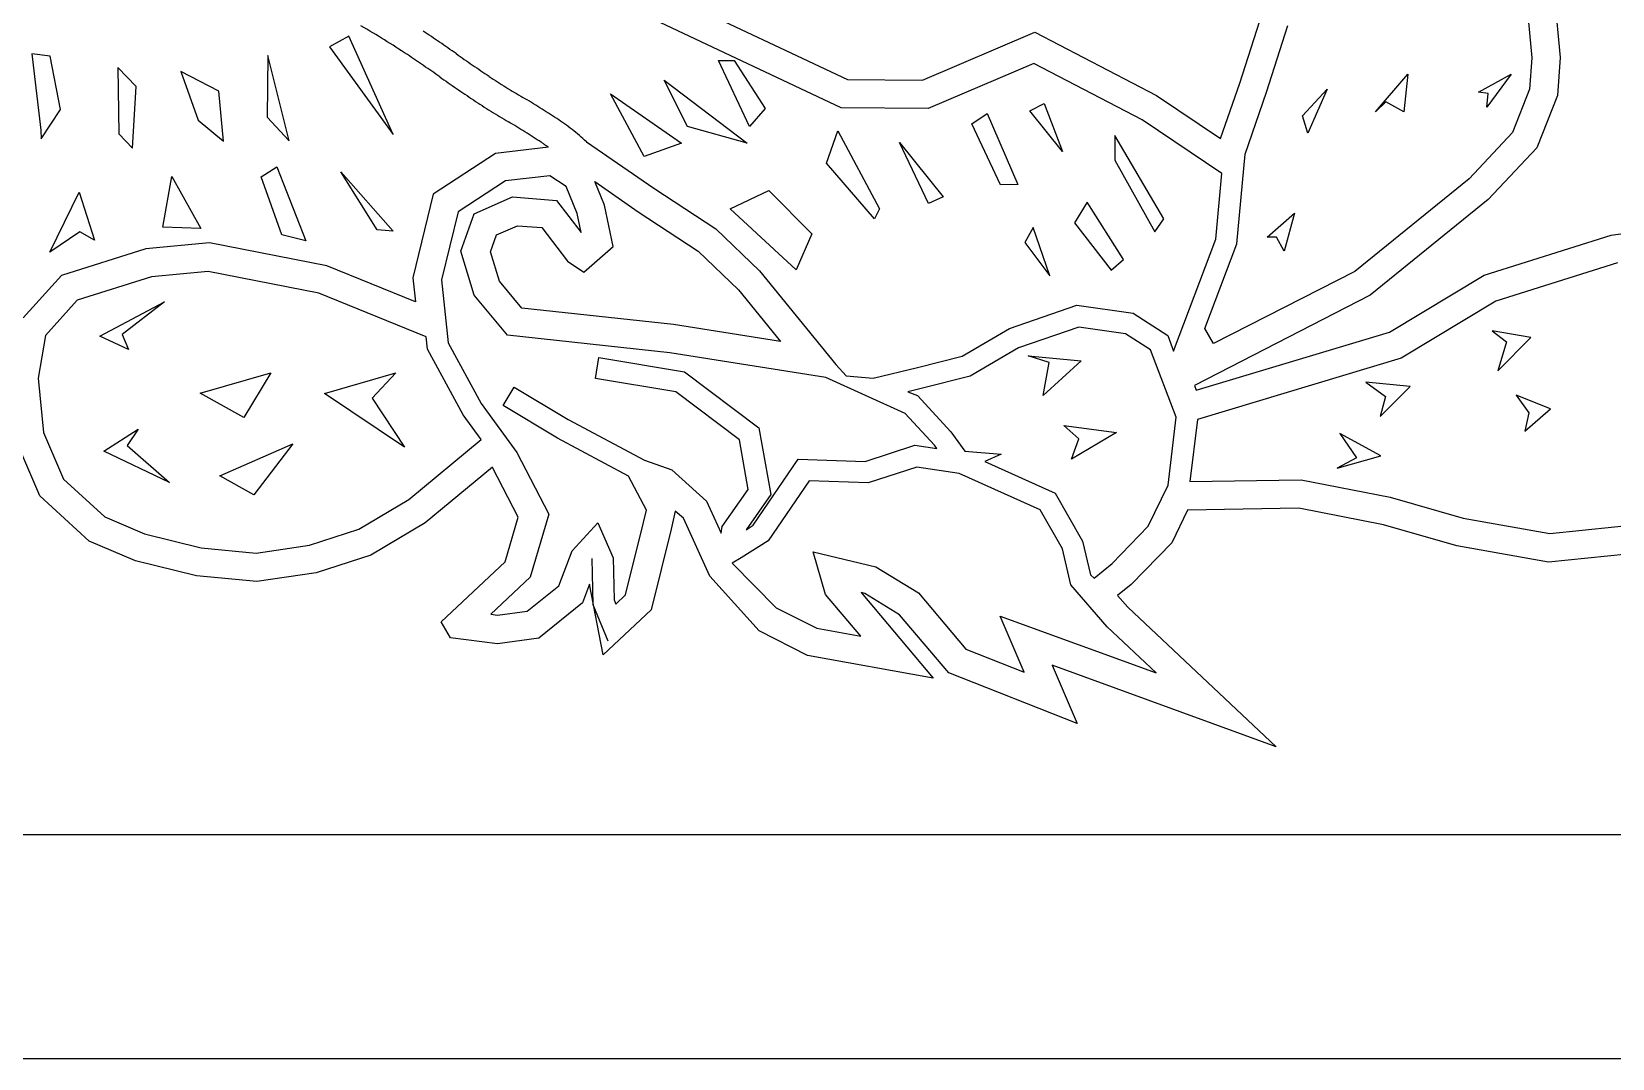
# Model space of a CAD drawing. Header units: millimetres. Extents: x -90 to 45, y 1085 to 1175.
# Drawn here: x 26.769 to 29.261, y 1152.236 to 1153.853 of the extents above; entities that cross this region are included whole.
import ezdxf

# ---------------------------------------------------------------- set-up
doc = ezdxf.new("R2010")
doc.units = ezdxf.units.MM
doc.linetypes.add('ACAD_ISO04W100', pattern=[30, 24, -3, 0, -3])
doc.layers.add('CUADRO DE DATOS', color=254, linetype='Continuous')
doc.layers.add('Eje', color=30, linetype='ACAD_ISO04W100')

msp = doc.modelspace()

# ---------------------------------------------------------------- linework, layer by layer
at = {"layer": 'CUADRO DE DATOS'}
for p, q in [((25.9737, 1152.5889), (30.2251, 1152.5889)), ((25.7973, 1152.236), (30.4015, 1152.236))]:
    msp.add_line(p, q, dxfattribs=at)
at = {"layer": 'Eje'}
for p, q in [((27.7374, 1153.9276), (28.0552, 1153.7779)), ((29.1693, 1153.9096), (29.1785, 1153.8126)), ((28.0451, 1153.7332), (27.7141, 1153.8892)), ((28.6732, 1153.7721), (28.7089, 1153.8837)), ((29.1262, 1153.8907), (29.1336, 1153.8122)), ((28.173, 1153.777), (28.3504, 1153.8524)), ((28.3504, 1153.8524), (28.5421, 1153.7528)), ((28.7156, 1153.7579), (28.7492, 1153.8629)), ((27.2689, 1153.8461), (27.2383, 1153.8292)), ((27.2383, 1153.8292), (27.3389, 1153.6913)), ((27.3389, 1153.6913), (27.2689, 1153.8461)), ((26.7981, 1153.8149), (26.7692, 1153.8184)), ((26.7692, 1153.8184), (26.7833, 1153.6983)), ((26.8145, 1153.7308), (26.7981, 1153.8149)), ((27.1416, 1153.8157), (27.1401, 1153.7184)), ((27.175, 1153.6813), (27.1416, 1153.8157)), ((27.8516, 1153.8079), (27.8762, 1153.808)), ((27.9005, 1153.7041), (27.8516, 1153.8079)), ((27.8762, 1153.808), (27.925, 1153.7324)), ((28.3485, 1153.803), (28.182, 1153.7322)), ((28.5193, 1153.7143), (28.3485, 1153.803)), ((29.1336, 1153.8122), (29.1298, 1153.7629)), ((29.1785, 1153.8126), (29.1739, 1153.7528)), ((26.9339, 1153.7672), (26.905, 1153.7971)), ((26.905, 1153.7971), (26.9065, 1153.6926)), ((27.0643, 1153.7597), (27.0041, 1153.7908)), ((27.0041, 1153.7908), (27.0314, 1153.714)), ((27.8026, 1153.7039), (27.7658, 1153.777)), ((27.7658, 1153.777), (27.897, 1153.6779)), ((28.0552, 1153.7779), (28.173, 1153.777)), ((28.8873, 1153.727), (28.9382, 1153.7866)), ((28.9382, 1153.7866), (28.9317, 1153.7271)), ((29.0494, 1153.758), (29.1009, 1153.7864)), ((29.1009, 1153.7864), (29.0626, 1153.7346)), ((26.9282, 1153.6699), (26.9339, 1153.7672)), ((27.0717, 1153.681), (27.0643, 1153.7597)), ((27.7346, 1153.6566), (27.6817, 1153.7552)), ((27.6817, 1153.7552), (27.7931, 1153.6779)), ((28.5421, 1153.7528), (28.643, 1153.6851)), ((28.643, 1153.6851), (28.6732, 1153.7721)), ((28.6817, 1153.6602), (28.7156, 1153.7579)), ((28.772, 1153.7207), (28.8109, 1153.7628)), ((28.8109, 1153.7628), (28.7804, 1153.6937)), ((29.065, 1153.7562), (29.0494, 1153.758)), ((29.0626, 1153.7346), (29.065, 1153.7562)), ((29.1298, 1153.7629), (29.1032, 1153.6944)), ((29.1739, 1153.7528), (29.1417, 1153.6701)), ((26.784, 1153.6845), (26.8145, 1153.7308)), ((27.925, 1153.7324), (27.9005, 1153.7041)), ((28.182, 1153.7322), (28.0451, 1153.7332)), ((28.3425, 1153.7286), (28.3647, 1153.7401)), ((28.3937, 1153.6645), (28.3425, 1153.7286)), ((28.3647, 1153.7401), (28.3937, 1153.6645)), ((28.9034, 1153.7426), (28.8873, 1153.727)), ((28.9317, 1153.7271), (28.9034, 1153.7426)), ((27.0314, 1153.714), (27.0717, 1153.681)), ((27.1401, 1153.7184), (27.175, 1153.6813)), ((27.897, 1153.6779), (27.8026, 1153.7039)), ((28.2512, 1153.708), (28.2752, 1153.7243)), ((28.2959, 1153.612), (28.2512, 1153.708)), ((28.2752, 1153.7243), (28.3236, 1153.6127)), ((28.6451, 1153.6298), (28.5193, 1153.7143)), ((28.7804, 1153.6937), (28.772, 1153.7207)), ((26.7833, 1153.6983), (26.784, 1153.6845)), ((26.9065, 1153.6926), (26.9282, 1153.6699)), ((27.6435, 1153.6798), (27.7497, 1153.6068)), ((27.7931, 1153.6779), (27.7346, 1153.6566)), ((28.022, 1153.6461), (28.0399, 1153.6972)), ((28.0399, 1153.6972), (28.1056, 1153.5743)), ((28.1825, 1153.5829), (28.1372, 1153.6789)), ((28.1372, 1153.6789), (28.2059, 1153.5931)), ((28.4765, 1153.6899), (28.4766, 1153.6509)), ((28.5537, 1153.5586), (28.4765, 1153.6899)), ((29.1032, 1153.6944), (29.0346, 1153.6217)), ((27.5004, 1153.6616), (27.4019, 1153.5973)), ((27.5837, 1153.6713), (27.5004, 1153.6616)), ((28.4766, 1153.6509), (28.5394, 1153.5381)), ((28.6684, 1153.5191), (28.6817, 1153.6602)), ((29.1417, 1153.6701), (29.065, 1153.5888)), ((26.976, 1153.5454), (26.9899, 1153.6253)), ((26.9899, 1153.6253), (27.036, 1153.5434)), ((27.1307, 1153.6247), (27.1553, 1153.6404)), ((27.1553, 1153.6404), (27.2012, 1153.524)), ((27.3135, 1153.5411), (27.2562, 1153.6328)), ((27.2562, 1153.6328), (27.3387, 1153.5393)), ((27.5857, 1153.6265), (27.516, 1153.6184)), ((27.6118, 1153.6095), (27.5857, 1153.6265)), ((28.0973, 1153.5586), (28.022, 1153.6461)), ((28.6355, 1153.5267), (28.6451, 1153.6298)), ((26.7977, 1153.5061), (26.8442, 1153.6006)), ((26.8442, 1153.6006), (26.8679, 1153.525)), ((27.1633, 1153.5335), (27.1307, 1153.6247)), ((27.516, 1153.6184), (27.4412, 1153.5696)), ((27.6291, 1153.5667), (27.6118, 1153.6095)), ((27.6569, 1153.6173), (27.7252, 1153.5694)), ((27.672, 1153.5798), (27.6569, 1153.6173)), ((27.7497, 1153.6068), (27.8477, 1153.5428)), ((27.8703, 1153.5741), (27.9308, 1153.6033)), ((27.9308, 1153.6033), (27.9988, 1153.535)), ((28.3236, 1153.6127), (28.2959, 1153.612)), ((29.0346, 1153.6217), (28.8544, 1153.4758)), ((27.4019, 1153.5973), (27.3701, 1153.4655)), ((27.4664, 1153.5662), (27.527, 1153.5932)), ((27.527, 1153.5932), (27.5965, 1153.5876)), ((27.5965, 1153.5876), (27.6354, 1153.537)), ((27.6857, 1153.5147), (27.672, 1153.5798)), ((28.2059, 1153.5931), (28.1825, 1153.5829)), ((28.4329, 1153.5847), (28.4126, 1153.5522)), ((28.4902, 1153.4947), (28.4329, 1153.5847)), ((29.065, 1153.5888), (28.8789, 1153.4381)), ((27.4412, 1153.5696), (27.4153, 1153.4625)), ((27.4453, 1153.5078), (27.4664, 1153.5662)), ((27.6354, 1153.537), (27.6291, 1153.5667)), ((27.7252, 1153.5694), (27.8198, 1153.5076)), ((27.9742, 1153.4783), (27.8703, 1153.5741)), ((28.1056, 1153.5743), (28.0973, 1153.5586)), ((28.4126, 1153.5522), (28.4704, 1153.4779)), ((28.5394, 1153.5381), (28.5537, 1153.5586)), ((28.7166, 1153.5295), (28.7597, 1153.5675)), ((28.7597, 1153.5675), (28.7431, 1153.5074)), ((29.2587, 1153.533), (29.4026, 1153.5527)), ((26.845, 1153.5381), (26.7977, 1153.5061)), ((26.8679, 1153.525), (26.845, 1153.5381)), ((27.036, 1153.5434), (26.976, 1153.5454)), ((27.2012, 1153.524), (27.1633, 1153.5335)), ((27.3387, 1153.5393), (27.3135, 1153.5411)), ((27.4924, 1153.5066), (27.502, 1153.5331)), ((27.502, 1153.5331), (27.5348, 1153.5477)), ((27.5348, 1153.5477), (27.5731, 1153.5446)), ((27.5731, 1153.5446), (27.6137, 1153.4918)), ((27.8477, 1153.5428), (27.8477, 1153.5428)), ((27.8477, 1153.5428), (27.9164, 1153.4768)), ((27.9988, 1153.535), (27.9742, 1153.4783)), ((28.3477, 1153.5448), (28.3346, 1153.5214)), ((28.3738, 1153.4686), (28.3477, 1153.5448)), ((28.569, 1153.3501), (28.6355, 1153.5267)), ((28.731, 1153.5296), (28.7166, 1153.5295)), ((28.7431, 1153.5074), (28.731, 1153.5296)), ((29.0583, 1153.47), (29.2587, 1153.533)), ((26.9492, 1153.511), (26.8161, 1153.4692)), ((27.0494, 1153.5205), (26.9492, 1153.511)), ((27.2343, 1153.4843), (27.0494, 1153.5205)), ((27.4664, 1153.4384), (27.4453, 1153.5078)), ((27.5065, 1153.4601), (27.4924, 1153.5066)), ((27.6396, 1153.4747), (27.6857, 1153.5147)), ((27.8198, 1153.5076), (27.8834, 1153.4465)), ((28.3346, 1153.5214), (28.3738, 1153.4686)), ((28.6182, 1153.3855), (28.6684, 1153.5191)), ((27.0472, 1153.4754), (26.9581, 1153.467)), ((27.2215, 1153.4412), (27.0472, 1153.4754)), ((27.374, 1153.4276), (27.2343, 1153.4843)), ((27.6137, 1153.4918), (27.6396, 1153.4747)), ((27.9164, 1153.4768), (28.0366, 1153.3289)), ((28.4704, 1153.4779), (28.4902, 1153.4947)), ((28.8544, 1153.4758), (28.6321, 1153.362)), ((29.2685, 1153.4892), (29.0768, 1153.4289)), ((26.8161, 1153.4692), (26.7556, 1153.4027)), ((26.9581, 1153.467), (26.841, 1153.4302)), ((27.3701, 1153.4655), (27.374, 1153.4276)), ((27.4153, 1153.4625), (27.4257, 1153.3631)), ((27.5417, 1153.418), (27.5065, 1153.4601)), ((28.9094, 1153.3801), (29.0583, 1153.47)), ((26.841, 1153.4302), (26.7908, 1153.3749)), ((26.8766, 1153.3736), (26.9785, 1153.4277)), ((26.9785, 1153.4277), (26.9115, 1153.3761)), ((27.391, 1153.3725), (27.2215, 1153.4412)), ((27.5189, 1153.3755), (27.4664, 1153.4384)), ((27.8834, 1153.4465), (27.9495, 1153.3652)), ((28.8789, 1153.4381), (28.6017, 1153.2962)), ((29.0768, 1153.4289), (28.9277, 1153.3389)), ((27.7807, 1153.3919), (27.5417, 1153.418)), ((28.3102, 1153.3859), (28.4166, 1153.4223)), ((28.4166, 1153.4223), (28.5052, 1153.4098)), ((28.5052, 1153.4098), (28.5597, 1153.3746)), ((26.9115, 1153.3761), (26.9217, 1153.3527)), ((27.9495, 1153.3652), (27.7807, 1153.3919)), ((28.2355, 1153.342), (28.3102, 1153.3859)), ((28.4198, 1153.388), (28.3243, 1153.3553)), ((28.4932, 1153.3776), (28.4198, 1153.388)), ((28.5323, 1153.3524), (28.4932, 1153.3776)), ((28.6045, 1153.2886), (28.9094, 1153.3801)), ((28.6321, 1153.362), (28.6182, 1153.3855)), ((29.132, 1153.3714), (29.0713, 1153.3821)), ((29.0713, 1153.3821), (29.0936, 1153.3647)), ((26.7908, 1153.3749), (26.7794, 1153.3073)), ((26.9217, 1153.3527), (26.8766, 1153.3736)), ((27.393, 1153.353), (27.391, 1153.3725)), ((27.4491, 1153.2497), (27.393, 1153.353)), ((27.4257, 1153.3631), (27.4775, 1153.2677)), ((27.7751, 1153.3476), (27.5189, 1153.3755)), ((28.3243, 1153.3553), (28.2484, 1153.3106)), ((28.573, 1153.2459), (28.5323, 1153.3524)), ((28.5597, 1153.3746), (28.569, 1153.3501)), ((29.0799, 1153.319), (29.132, 1153.3714)), ((29.0936, 1153.3647), (29.0799, 1153.319)), ((27.6576, 1153.3072), (27.6632, 1153.3403)), ((27.6632, 1153.3403), (27.7982, 1153.3175)), ((28.0209, 1153.3087), (27.7751, 1153.3476)), ((28.0366, 1153.3289), (28.0531, 1153.311)), ((28.1652, 1153.3244), (28.2355, 1153.342)), ((28.3397, 1153.3425), (28.4232, 1153.3349)), ((28.3728, 1153.3324), (28.3397, 1153.3425)), ((28.4232, 1153.3349), (28.3633, 1153.2801)), ((28.3633, 1153.2801), (28.3728, 1153.3324)), ((28.9277, 1153.3389), (28.6064, 1153.2425)), ((26.7794, 1153.3073), (26.7877, 1153.2219)), ((27.0348, 1153.2839), (27.1462, 1153.3159)), ((27.1462, 1153.3159), (27.1034, 1153.2457)), ((27.2306, 1153.2832), (27.3432, 1153.3159)), ((27.3432, 1153.3159), (27.3059, 1153.276)), ((27.7845, 1153.2858), (27.6576, 1153.3072)), ((27.7982, 1153.3175), (27.9152, 1153.2291)), ((28.1458, 1153.2519), (28.0209, 1153.3087)), ((28.0531, 1153.311), (28.0957, 1153.3073)), ((28.0957, 1153.3073), (28.1652, 1153.3244)), ((28.2484, 1153.3106), (28.1733, 1153.2918)), ((28.8722, 1153.301), (28.9029, 1153.2789)), ((28.9419, 1153.2946), (28.8722, 1153.301)), ((27.1034, 1153.2457), (27.0348, 1153.2839)), ((27.3565, 1153.1988), (27.2306, 1153.2832)), ((27.5124, 1153.2644), (27.5296, 1153.2931)), ((27.5296, 1153.2931), (27.6145, 1153.2422)), ((27.8845, 1153.2103), (27.7845, 1153.2858)), ((28.1733, 1153.2918), (28.1503, 1153.2862)), ((28.1503, 1153.2862), (28.1652, 1153.2804)), ((28.1652, 1153.2804), (28.2179, 1153.2232)), ((28.6017, 1153.2962), (28.6045, 1153.2886)), ((28.8946, 1153.247), (28.9419, 1153.2946)), ((28.9029, 1153.2789), (28.8946, 1153.247)), ((29.1629, 1153.2592), (29.1088, 1153.2807)), ((29.1088, 1153.2807), (29.1287, 1153.2531)), ((27.3059, 1153.276), (27.3565, 1153.1988)), ((27.4775, 1153.2677), (27.5338, 1153.1905)), ((27.598, 1153.213), (27.5124, 1153.2644)), ((28.1919, 1153.202), (28.1458, 1153.2519)), ((29.1227, 1153.2242), (29.1629, 1153.2592)), ((29.1287, 1153.2531), (29.1227, 1153.2242)), ((26.8831, 1153.1923), (26.9371, 1153.2272)), ((26.9371, 1153.2272), (26.9197, 1153.2014)), ((27.4776, 1153.2107), (27.4491, 1153.2497)), ((27.6145, 1153.2422), (27.7348, 1153.1781)), ((27.9152, 1153.2291), (27.9341, 1153.1241)), ((28.4194, 1153.2117), (28.396, 1153.2332)), ((28.396, 1153.2332), (28.4789, 1153.222)), ((28.5602, 1153.1388), (28.573, 1153.2459)), ((28.6064, 1153.2425), (28.5946, 1153.1445)), ((26.7818, 1153.1221), (26.7471, 1153.2031)), ((26.7877, 1153.2219), (26.8191, 1153.1486)), ((26.9197, 1153.2014), (26.9864, 1153.143)), ((27.0658, 1153.1537), (27.1808, 1153.2042)), ((27.1808, 1153.2042), (27.1193, 1153.1238)), ((27.3636, 1153.1166), (27.4776, 1153.2107)), ((27.7099, 1153.1534), (27.598, 1153.213)), ((27.8986, 1153.1319), (27.8845, 1153.2103)), ((28.0828, 1153.1761), (28.1613, 1153.2019)), ((28.1613, 1153.2019), (28.1957, 1153.1966)), ((28.1957, 1153.1966), (28.1919, 1153.202)), ((28.2179, 1153.2232), (28.2399, 1153.1924)), ((28.4789, 1153.222), (28.4081, 1153.1798)), ((28.4081, 1153.1798), (28.4194, 1153.2117)), ((28.8958, 1153.1852), (28.8309, 1153.2205)), ((28.8309, 1153.2205), (28.8574, 1153.1821)), ((26.9864, 1153.143), (26.8831, 1153.1923)), ((27.5338, 1153.1905), (27.584, 1153.0935)), ((27.7348, 1153.1781), (27.7781, 1153.1631)), ((27.9065, 1153.076), (27.9773, 1153.1797)), ((27.9773, 1153.1797), (28.0828, 1153.1761)), ((28.2399, 1153.1924), (28.2971, 1153.188)), ((28.2971, 1153.188), (28.2713, 1153.176)), ((28.8268, 1153.1658), (28.8958, 1153.1852)), ((28.8574, 1153.1821), (28.8268, 1153.1658)), ((27.1193, 1153.1238), (27.0658, 1153.1537)), ((27.4954, 1153.1674), (27.3894, 1153.0799)), ((27.4957, 1153.167), (27.4954, 1153.1674)), ((27.5361, 1153.0888), (27.4957, 1153.167)), ((27.7381, 1153.0996), (27.7099, 1153.1534)), ((27.7781, 1153.1631), (27.833, 1153.1139)), ((28.1641, 1153.1675), (28.0876, 1153.1424)), ((28.2311, 1153.1572), (28.1641, 1153.1675)), ((28.3586, 1153.1001), (28.2311, 1153.1572)), ((28.2713, 1153.176), (28.3823, 1153.1262)), ((26.8191, 1153.1486), (26.8842, 1153.089)), ((27.8576, 1153.0738), (27.8986, 1153.1319)), ((27.9946, 1153.1456), (27.9302, 1153.0513)), ((28.0876, 1153.1424), (27.9946, 1153.1456)), ((28.5291, 1153.0742), (28.5602, 1153.1388)), ((28.5946, 1153.1445), (28.7702, 1153.1476)), ((28.7702, 1153.1476), (28.9104, 1153.1199)), ((26.8596, 1153.0508), (26.7818, 1153.1221)), ((27.1193, 1153.1238), (27.1193, 1153.1238)), ((27.285, 1153.0698), (27.3636, 1153.1166)), ((27.833, 1153.1139), (27.8561, 1153.0635)), ((27.9341, 1153.1241), (27.8951, 1153.0688)), ((28.3823, 1153.1262), (28.4253, 1153.051)), ((28.7662, 1153.1028), (28.591, 1153.0997)), ((28.8999, 1153.0764), (28.7662, 1153.1028)), ((28.9104, 1153.1199), (29.0256, 1153.0871)), ((26.8842, 1153.089), (26.9468, 1153.0624)), ((27.3894, 1153.0799), (27.3035, 1153.0288)), ((27.5155, 1153.0184), (27.5361, 1153.0888)), ((27.584, 1153.0935), (27.555, 1152.9942)), ((27.6208, 1153.0357), (27.6617, 1153.0794)), ((27.6617, 1153.0794), (27.6857, 1153.0245)), ((27.7052, 1152.9661), (27.7337, 1153.0801)), ((27.7337, 1153.0801), (27.7381, 1153.0996)), ((27.7836, 1153.0982), (27.7772, 1153.0697)), ((27.7963, 1153.0868), (27.7836, 1153.0982)), ((27.8382, 1152.9954), (27.7963, 1153.0868)), ((28.3937, 1153.0385), (28.3586, 1153.1001)), ((28.591, 1153.0997), (28.5662, 1153.0482)), ((29.0256, 1153.0871), (29.1618, 1153.0627)), ((29.1618, 1153.0627), (29.3273, 1153.08)), ((26.9468, 1153.0624), (27.0365, 1153.0404)), ((27.2071, 1153.0446), (27.285, 1153.0698)), ((27.7772, 1153.0697), (27.7453, 1152.9426)), ((27.8561, 1153.0635), (27.8576, 1153.0738)), ((27.8951, 1153.0688), (27.9065, 1153.076)), ((28.4719, 1153.0157), (28.5291, 1153.0742)), ((29.0155, 1153.0435), (28.8999, 1153.0764)), ((26.9326, 1153.0198), (26.8596, 1153.0508)), ((27.0365, 1153.0404), (27.1231, 1153.032)), ((27.1231, 1153.032), (27.2071, 1153.0446)), ((27.3035, 1153.0288), (27.2174, 1153.0009)), ((27.5998, 1152.9806), (27.6208, 1153.0357)), ((27.9302, 1153.0513), (27.8873, 1153.0243)), ((28.0202, 1152.967), (28.0008, 1153.034)), ((28.0008, 1153.034), (28.0997, 1153.0101)), ((28.4072, 1152.982), (28.3937, 1153.0385)), ((28.4253, 1153.051), (28.4379, 1152.9977)), ((28.5662, 1153.0482), (28.5021, 1152.9826)), ((29.1601, 1153.0176), (29.0155, 1153.0435)), ((29.3398, 1153.0363), (29.1601, 1153.0176)), ((27.0289, 1152.9963), (26.9326, 1153.0198)), ((27.4147, 1152.9235), (27.5155, 1153.0184)), ((27.6521, 1153.0237), (27.6538, 1152.9512)), ((27.6857, 1153.0245), (27.6872, 1152.9581)), ((27.8873, 1153.0243), (27.8733, 1153.0163)), ((27.8733, 1153.0163), (27.9427, 1152.9459)), ((28.0997, 1153.0101), (28.1667, 1152.9693)), ((28.4436, 1152.9927), (28.4719, 1153.0157)), ((27.1242, 1152.987), (27.0289, 1152.9963)), ((27.2174, 1153.0009), (27.1242, 1152.987)), ((27.555, 1152.9942), (27.4927, 1152.9356)), ((27.5503, 1152.9405), (27.5998, 1152.9806)), ((27.6486, 1152.983), (27.6373, 1152.9534)), ((27.67, 1152.8716), (27.6486, 1152.983)), ((27.9158, 1152.9094), (27.8382, 1152.9954)), ((28.4643, 1152.9159), (28.4072, 1152.982)), ((28.4379, 1152.9977), (28.4436, 1152.9927)), ((28.5021, 1152.9826), (28.4807, 1152.9653)), ((27.6373, 1152.9534), (27.5686, 1152.8978)), ((27.6872, 1152.9581), (27.6898, 1152.9517)), ((27.6898, 1152.9517), (27.7052, 1152.9661)), ((28.0758, 1152.9011), (28.0202, 1152.967)), ((28.0824, 1152.9683), (28.0763, 1152.9698)), ((28.0763, 1152.9698), (28.1902, 1152.8351)), ((28.1372, 1152.9349), (28.0824, 1152.9683)), ((28.1667, 1152.9693), (28.2416, 1152.8807)), ((28.4807, 1152.9653), (28.4966, 1152.9469)), ((27.4927, 1152.9356), (27.5032, 1152.9343)), ((27.5032, 1152.9343), (27.5503, 1152.9405)), ((27.6538, 1152.9512), (27.6771, 1152.8936)), ((27.7453, 1152.9426), (27.67, 1152.8716)), ((27.9427, 1152.9459), (28.0065, 1152.9136)), ((28.2148, 1152.8432), (28.1372, 1152.9349)), ((28.3336, 1152.8444), (28.2956, 1152.9327)), ((28.2956, 1152.9327), (28.2956, 1152.9327)), ((28.2956, 1152.9327), (28.5415, 1152.8432)), ((28.4966, 1152.9469), (28.7304, 1152.7269)), ((27.4291, 1152.8984), (27.4147, 1152.9235)), ((27.9922, 1152.8708), (27.9158, 1152.9094)), ((28.0065, 1152.9136), (28.0758, 1152.9011)), ((28.5415, 1152.8432), (28.4643, 1152.9159)), ((27.5034, 1152.8892), (27.4291, 1152.8984)), ((27.5686, 1152.8978), (27.5034, 1152.8892)), ((28.2416, 1152.8807), (28.3336, 1152.8444)), ((28.1902, 1152.8351), (27.9922, 1152.8708)), ((28.3776, 1152.8553), (28.4172, 1152.7633)), ((28.7304, 1152.7269), (28.3776, 1152.8553)), ((28.4172, 1152.7633), (28.2148, 1152.8432))]:
    msp.add_line(p, q, dxfattribs=at)
for centre, radius, start, end in [((26.6376, 1152.7319), 1.3044, 56.3059, 60.0819), ((25.9831, 1151.7503), 2.5289, 54.8758, 56.3059), ((25.9831, 1151.7503), 2.4842, 54.8758, 56.3059), ((28.8976, 1155.8937), 2.5369, 234.8781, 236.3036), ((28.8976, 1155.8937), 2.5816, 234.8781, 236.3036), ((28.0715, 1154.6548), 1.0479, 236.3036, 239.7381), ((26.6772, 1152.3031), 1.6862, 56.9538, 59.0879), ((28.0715, 1154.6548), 1.0926, 236.3036, 239.7245), ((26.6772, 1152.3031), 1.6415, 56.9538, 59.0792), ((27.413, 1153.4342), 0.3368, 46.8284, 56.9538), ((27.413, 1153.4342), 0.2921, 54.2579, 56.9538)]:
    msp.add_arc(centre, radius, start, end, dxfattribs=at)

doc.saveas('drawing.dxf')
